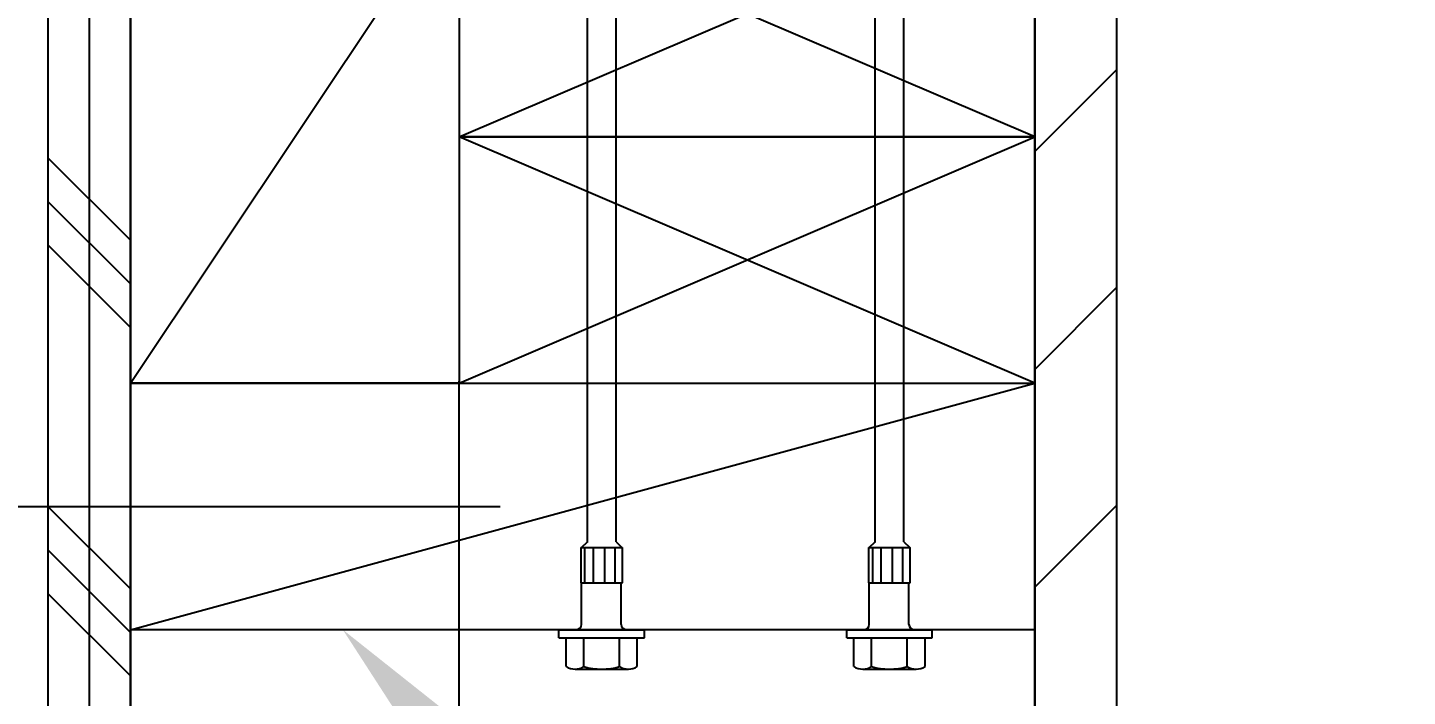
# Model space of a CAD drawing. Header units: inches. Extents: x -2661 to 42767, y -1222 to 9099.
# Drawn here: x -2231.93 to -2223.54, y 2643.61 to 2647.68 of the extents above; entities that cross this region are included whole.
import ezdxf
from ezdxf import colors
from ezdxf.entities.mleader import LeaderData, LeaderLine
from ezdxf.math import Vec2, Vec3

# ---------------------------------------------------------------- set-up
doc = ezdxf.new("R2010")
doc.units = ezdxf.units.IN
doc.header["$LTSCALE"] = 12
doc.header["$MEASUREMENT"] = 0
doc.layers.get('0').update_dxf_attribs({"linetype": 'CONTINUOUS'})
for name, color, linetype in [('S-ANNO-NOTE', 4, 'CONTINUOUS'), ('S-EXISTING', 1, 'CONTINUOUS'), ('S-FASTENERS', 2, 'CONTINUOUS'), ('S-NAIL', 2, 'CONTINUOUS'), ('S-SIMPSON', 2, 'CONTINUOUS'), ('S-WOOD', 3, 'CONTINUOUS')]:
    doc.layers.add(name, color=color, linetype=linetype)
doc.styles.add('Arial', font='arial.ttf', dxfattribs={"width": 0.85})

# ---------------------------------------------------------------- blocks, each defined once
blk = doc.blocks.new('*U1292')
at = {"color": 3}
blk.add_line((0.1953, 0.25), (-0.1953, 0.25), dxfattribs=at)
blk.add_line((0, 0.25), (0, -2.75))
blk = doc.blocks.new('*U1163')
at = {"layer": 'S-WOOD', "color": 1}
for p, q in [((1.5, -3.5), (0, 0)), ((1.5, 0), (0, -3.5))]:
    blk.add_line(p, q, dxfattribs=at)
at = {"layer": 'S-WOOD', "color": 2}
blk.add_lwpolyline([(1.5, -3.5), (0, -3.5), (0, 0), (1.5, 0)], close=True, dxfattribs=at)
blk = doc.blocks.new('*U1655')
at = {"color": 0}
blk.add_line((0, 1.5), (5.5, 0), dxfattribs=at)
blk.add_lwpolyline([(0, 1.5), (0, 0), (5.5, 0), (5.5, 1.5)], close=True)
blk = doc.blocks.new('*U1657')
at = {"color": 0}
blk.add_line((0, 3), (2, 0), dxfattribs=at)
blk.add_lwpolyline([(0, 3), (0, 0), (2, 0), (2, 3)], close=True)
blk = doc.blocks.new('SDS.25X8-f')
at = {"layer": 'S-SIMPSON'}
for p, q in [((-0.2165, 0.2244), (-0.2165, 0.05)), ((0.1624, 0.24), (-0.1624, 0.24)), ((-0.1083, 0.2244), (-0.1083, 0.05)), ((0.1083, 0.2244), (0.1083, 0.05)), ((0.2165, 0.2244), (0.2165, 0.05)), ((0.26, 0.05), (-0.26, 0.05)), ((-0.26, 0.05), (-0.26, 0)), ((0.26, 0), (-0.26, 0)), ((0.26, 0.05), (0.26, 0)), ((-0.1259, -0.286), (-0.1259, -0.5)), ((0.1259, -0.286), (-0.1259, -0.286)), ((-0.0823, -0.286), (-0.0823, -0.5)), ((-0.0192, -0.286), (-0.0192, -0.5)), ((0.0494, -0.286), (0.0494, -0.5)), ((0.1018, -0.286), (0.1018, -0.5)), ((0.1259, -0.286), (0.1259, -0.5)), ((0.1276, -0.5), (-0.1242, -0.5)), ((-0.087, -0.536), (-0.123, -0.5)), ((0.123, -0.5), (0.087, -0.536)), ((-0.087, -0.536), (-0.087, -3.7912)), ((0.087, -0.5316), (0.087, -3.75))]:
    blk.add_line(p, q, dxfattribs=at)
for points in [[(-0.1187, -0.0312), (-0.1187, -0.286)], [(0.123, -0.0312), (0.123, -0.286)], [(0, -0.5), (-0.1259, -0.5)]]:
    blk.add_lwpolyline(points, dxfattribs=at)
for centre, radius, start, end in [((-0.1624, 0.1384), 0.1016, 57.79577, 122.20423), ((0, -0.1428), 0.3828, 73.57358, 106.42642), ((0.1624, 0.1384), 0.1016, 57.79577, 122.20423), ((-0.15, -0.0312), 0.0312, 0, 90), ((0.1543, -0.0312), 0.0312, 90, 180)]:
    blk.add_arc(centre, radius, start, end, dxfattribs=at)
blk = doc.blocks.new('*U1364')
at = {"layer": 'S-FASTENERS'}
blk.add_blockref('SDS.25X8-f', (0, 0), dxfattribs=at)

msp = doc.modelspace()

# ---------------------------------------------------------------- hatches: boundary and pattern name
at = {"layer": 'S-EXISTING'}
h = msp.add_hatch(dxfattribs=at)
h.set_pattern_fill('ANSI31', color=256, scale=7.5, style=0)
h.set_pattern_definition([(45, (-2225.80365, 2661.5107), (-0.662913, 0.662913), [])])
h.paths.add_polyline_path([(-2225.30365, 2686.48815), (-2225.80365, 2686.48815), (-2225.80365, 2620.60498), (-2225.30365, 2620.60498)])
at = {"layer": 'S-WOOD'}
h = msp.add_hatch(dxfattribs=at)
h.set_pattern_fill('PLAST', color=1, scale=6, angle=-45, style=0)
h.set_pattern_definition([(315, (-2225.3705, 2627.1929), (1.06066, 1.06066), []), (315, (-2225.238, 2627.3255), (1.06066, 1.06066), []), (315, (-2225.1053, 2627.458), (1.06066, 1.06066), [])])
h.paths.add_polyline_path([(-2231.30365, 2648.141), (-2231.30365, 2620.60498), (-2231.80365, 2620.60498), (-2231.80365, 2648.141)])

# ---------------------------------------------------------------- linework, layer by layer
at = {"layer": 'S-EXISTING'}
for points in [[(-2225.80365, 2686.48815), (-2225.80365, 2620.60498), (-2225.30365, 2620.60498), (-2225.30365, 2686.48815)], [(-2229.30365, 2620.60498), (-2229.30363, 2645.52973)]]:
    msp.add_lwpolyline(points, dxfattribs=at)
at = {"layer": 'S-WOOD', "color": 1}
msp.add_line((-2231.55365, 2648.141), (-2231.55367, 2620.60498), dxfattribs=at)
at = {"layer": 'S-WOOD'}
msp.add_lwpolyline([(-2231.30365, 2648.141), (-2231.30365, 2620.60498), (-2231.80365, 2620.60498), (-2231.80365, 2648.141)], close=True, dxfattribs=at)
for points in [[(-2225.80365, 2620.60498), (-2225.80363, 2645.52973)], [(-2231.30365, 2620.60498), (-2231.30365, 2645.51601), (-2225.80365, 2645.51601), (-2225.80365, 2620.60498)]]:
    msp.add_lwpolyline(points, dxfattribs=at)

# ---------------------------------------------------------------- block references
at = {"layer": 'S-EXISTING', "xscale": -1, "rotation": 90}
for p in [(-2229.30363, 2648.516), (-2229.30363, 2647.01601)]:
    msp.add_blockref('*U1163', p, dxfattribs=at)
at = {"layer": 'S-FASTENERS', "rotation": 180}
for p in [(-2228.43709, 2644.01601), (-2226.68709, 2644.01601)]:
    msp.add_blockref('*U1364', p, dxfattribs=at)
at = {"layer": 'S-NAIL', "color": 1, "rotation": 90.00000000000001}
msp.add_blockref('*U1292', (-2231.80362, 2644.766), dxfattribs=at)
at = {"layer": 'S-WOOD', "color": 2, "xscale": -1, "rotation": 180}
for name, p in [('*U1657', (-2231.30365, 2648.516)), ('*U1655', (-2231.30365, 2645.51601))]:
    msp.add_blockref(name, p, dxfattribs=at)

# ---------------------------------------------------------------- leaders
at = {"layer": 'S-ANNO-NOTE'}
ml = msp.add_multileader_mtext('Standard', dxfattribs=at)
ml.set_content('\\A1;2x6 BLOCKING AT EACH STUD BAY FOR EDGE NAILING, TYP. ', color=4, style='Arial')
ml.set_leader_properties(color=2)
ml.build(insert=Vec2(0, 0))
ml.multileader.update_dxf_attribs({"dogleg_length": 0.36, "arrow_head_size": 1.3125, "scale": 12})
ctx = ml.context
ctx.base_point, ctx.scale, ctx.char_height, ctx.arrow_head_size, ctx.landing_gap_size, ctx.plane_origin, ctx.plane_y_axis = Vec3(-2216.2421, 2630.48125), 12, 1.125, 1.3125, 1.08, Vec3(-2247.27904, 3406.56752), Vec3(0, 1, 0)
notes = []
notes.append((ctx, [(0, (1, 1, 0), (-2217.7421, 2630.48125), (1, 0), 1.5, [(0, [(-2230.01124, 2644.01601)], 0, [])])]))
ctx.mtext.insert, ctx.mtext.width, ctx.mtext.flow_direction = Vec3(-2215.1621, 2631.15502), 20.4305585, 5
for ctx, leaders in notes:
    for number, flags, end, landing, length, lines in leaders:
        leader = LeaderData()
        leader.index, (leader.has_last_leader_line, leader.has_dogleg_vector, leader.attachment_direction) = number, flags
        leader.last_leader_point, leader.dogleg_vector, leader.dogleg_length = Vec3(end), Vec3(landing), length
        for number, points, colour, breaks in lines:
            line = LeaderLine()
            line.index, line.vertices, line.color, line.breaks = number, Vec3.list(points), colors.encode_raw_color(colour), breaks
            leader.lines.append(line)
        ctx.leaders.append(leader)

doc.saveas('drawing.dxf')
